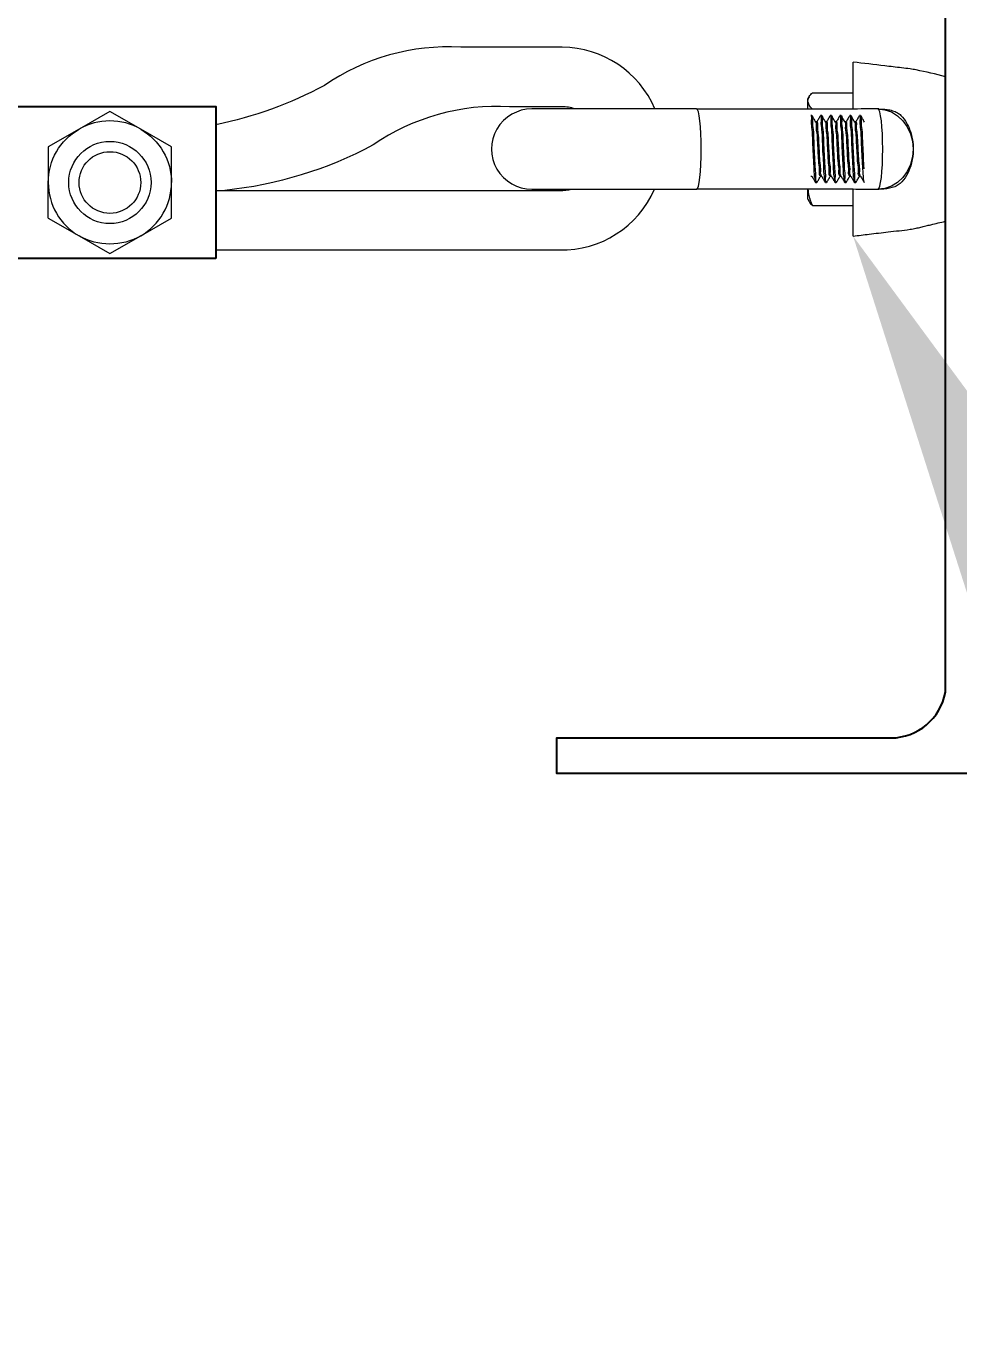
# Model space of a CAD drawing. Header units: inches. Extents: x -1851 to 6314, y -1304 to 4687.
# Drawn here: x 1867.14 to 1871.49, y 1884.98 to 1891.07 of the extents above; entities that cross this region are included whole.
import ezdxf
from ezdxf import colors
from ezdxf.entities.mleader import LeaderData, LeaderLine
from ezdxf.math import Vec2, Vec3

# ---------------------------------------------------------------- set-up
doc = ezdxf.new("R2010")
doc.units = ezdxf.units.IN
doc.header["$MEASUREMENT"] = 0
for name, color, linetype in [('E-COMB-BOX', 41, 'Continuous'), ('E-GRND', 3, 'Continuous'), ('G-ANNO-TEXT', 1, 'Continuous'), ('S-STEL-ANGL', 3, 'Continuous'), ('WIRE MANAGEMENT', 4, 'Continuous')]:
    doc.layers.add(name, color=color, linetype=linetype)
doc.styles.add('NEI-A', font='arial.ttf')

msp = doc.modelspace()

# ---------------------------------------------------------------- linework, layer by layer
at = {"layer": 'E-COMB-BOX', "color": 4, "flags": 128}
msp.add_lwpolyline([(1873.37092, 1893.44466), (1873.37092, 1893.27802), (1871.81092, 1893.27802, 0.4065492), (1871.55764, 1893.0313), (1871.55764, 1887.95802, 0.3694747), (1871.77092, 1887.74466), (1873.37092, 1887.74466), (1873.37092, 1887.57802), (1869.61764, 1887.57802), (1869.61764, 1887.74466), (1871.17764, 1887.74466, 0.3584563), (1871.43092, 1887.95802), (1871.43092, 1893.0313, 0.4219197), (1871.17764, 1893.27802), (1869.61764, 1893.27802), (1869.61764, 1893.44466)], format="xyb", close=True, dxfattribs=at)
at = {"layer": 'E-GRND'}
msp.add_lwpolyline([(1868.02529, 1889.98391), (1867.0351, 1889.98391), (1867.0351, 1890.69415), (1868.02529, 1890.69415)], close=True, dxfattribs=at)
at = {"layer": 'S-STEL-ANGL', "linetype": 'Continuous', "lineweight": 18}
for p, q in [((1870.99989, 1890.87052), (1870.99989, 1890.90091)), ((1870.99989, 1890.68097), (1870.99989, 1890.87052)), ((1870.79481, 1890.73918), (1870.78896, 1890.72903)), ((1870.78896, 1890.7194), (1870.78896, 1890.72903)), ((1870.80989, 1890.7578), (1870.99989, 1890.7578)), ((1867.53019, 1890.6707), (1867.38636, 1890.58766)), ((1867.67403, 1890.58766), (1867.53019, 1890.6707)), ((1870.78896, 1890.68216), (1870.78896, 1890.7194)), ((1871.11619, 1890.68216), (1871.0876, 1890.68216)), ((1871.11983, 1890.68216), (1871.11619, 1890.68216)), ((1870.80818, 1890.65091), (1870.80251, 1890.65091)), ((1870.83089, 1890.62138), (1870.82556, 1890.62138)), ((1870.85364, 1890.65091), (1870.84796, 1890.65091)), ((1870.87634, 1890.62138), (1870.87101, 1890.62138)), ((1870.89909, 1890.65091), (1870.89341, 1890.65091)), ((1870.92181, 1890.62138), (1870.91648, 1890.62138)), ((1870.94454, 1890.65091), (1870.93886, 1890.65091)), ((1870.96726, 1890.62138), (1870.96193, 1890.62138)), ((1870.98999, 1890.65091), (1870.98432, 1890.65091)), ((1871.01271, 1890.62138), (1871.00738, 1890.62138)), ((1871.03546, 1890.65091), (1871.02977, 1890.65091)), ((1870.80249, 1890.36793), (1870.8078, 1890.36793)), ((1870.84794, 1890.36793), (1870.85327, 1890.36793)), ((1870.89339, 1890.36793), (1870.89872, 1890.36793)), ((1870.93886, 1890.36793), (1870.94417, 1890.36793)), ((1870.98431, 1890.36793), (1870.98962, 1890.36793)), ((1871.02976, 1890.36793), (1871.03509, 1890.36793)), ((1867.24253, 1890.17245), (1867.24253, 1890.33854)), ((1867.81786, 1890.17245), (1867.81786, 1890.33854)), ((1870.78896, 1890.26028), (1870.78896, 1890.30716)), ((1870.82522, 1890.33841), (1870.83091, 1890.33841)), ((1870.87067, 1890.33841), (1870.87636, 1890.33841)), ((1870.91612, 1890.33841), (1870.92183, 1890.33841)), ((1870.96159, 1890.33841), (1870.96728, 1890.33841)), ((1870.99989, 1890.1188), (1870.99989, 1890.30834)), ((1871.00704, 1890.33841), (1871.01273, 1890.33841)), ((1871.08535, 1890.30716), (1871.11619, 1890.30716)), ((1871.11619, 1890.30716), (1871.11993, 1890.30716)), ((1870.78896, 1890.26028), (1870.79481, 1890.25014)), ((1870.80989, 1890.23152), (1870.99989, 1890.23152)), ((1867.24253, 1890.17245), (1867.38636, 1890.08941)), ((1867.67403, 1890.08941), (1867.81786, 1890.17245)), ((1870.99989, 1890.08841), (1870.99989, 1890.1188))]:
    msp.add_line(p, q, dxfattribs=at)
msp.add_lwpolyline([(1870.26917, 1890.68216), (1869.4999, 1890.68216, 1.0000313), (1869.4999, 1890.30716), (1870.26917, 1890.30716)], format="xyb", dxfattribs=at)
at = {"layer": 'S-STEL-ANGL', "linetype": 'Continuous', "lineweight": 18, "flags": 128}
for points in [[(1870.99989, 1890.30716), (1870.26917, 1890.30716), (1870.27352, 1890.31076), (1870.27769, 1890.32143), (1870.28156, 1890.33876), (1870.28494, 1890.36207), (1870.28771, 1890.39049), (1870.28976, 1890.4229), (1870.29104, 1890.45808), (1870.29147, 1890.49466), (1870.29104, 1890.53124), (1870.28976, 1890.56641), (1870.28771, 1890.59883), (1870.28494, 1890.62724), (1870.28156, 1890.65056), (1870.27769, 1890.66788), (1870.27352, 1890.67855), (1870.26917, 1890.68216), (1870.26917, 1890.68216), (1870.99989, 1890.68216)], [(1871.11619, 1890.30716), (1871.12055, 1890.31076), (1871.12473, 1890.32143), (1871.12858, 1890.33876), (1871.13196, 1890.36207), (1871.13474, 1890.39049), (1871.1368, 1890.4229), (1871.13806, 1890.45808), (1871.13849, 1890.49466), (1871.13806, 1890.53124), (1871.1368, 1890.56641), (1871.13474, 1890.59883), (1871.13196, 1890.62724), (1871.12858, 1890.65056), (1871.12473, 1890.66788), (1871.12055, 1890.67855), (1871.11619, 1890.68216)], [(1871.11619, 1890.68216), (1871.14827, 1890.67855), (1871.17912, 1890.66788), (1871.20754, 1890.65056), (1871.23247, 1890.62724), (1871.25291, 1890.59883), (1871.2681, 1890.56641), (1871.27747, 1890.53124), (1871.28062, 1890.49466), (1871.27747, 1890.45808), (1871.2681, 1890.4229), (1871.25291, 1890.39049), (1871.23247, 1890.36207), (1871.20754, 1890.33876), (1871.17912, 1890.32143), (1871.14827, 1890.31076), (1871.11619, 1890.30716)]]:
    msp.add_lwpolyline(points, dxfattribs=at)
at = {"layer": 'S-STEL-ANGL', "linetype": 'Continuous', "lineweight": 18}
for points in [[(1867.38636, 1890.58766), (1867.24253, 1890.50462), (1867.24253, 1890.33854, -0.2679492)], [(1867.81786, 1890.33854), (1867.81786, 1890.50462), (1867.67403, 1890.58766, -0.2679492)], [(1867.38636, 1890.08941), (1867.53019, 1890.00637), (1867.67403, 1890.08941, -0.2679492)]]:
    msp.add_lwpolyline(points, format="xyb", close=True, dxfattribs=at)
for radius in [0.19195, 0.14396]:
    msp.add_circle((1867.53019, 1890.33854), radius, dxfattribs=at)
for start, end in [(60, 120), (180, 240), (300, 0)]:
    msp.add_arc((1867.53019, 1890.33854), 0.28766, start, end, dxfattribs=at)
for points, knots in [([(1871.43092, 1890.83253), (1871.3855, 1890.84418), (1871.33091, 1890.85756), (1871.26241, 1890.8702), (1871.22659, 1890.8737), (1871.18728, 1890.87861), (1871.11176, 1890.88752), (1871.04937, 1890.89499), (1870.99989, 1890.90091)], [0.08185175, 0.08185175, 0.08185175, 0.08185175, 0.37728711, 0.43607952, 0.52069158, 0.60395295, 0.68586367, 1, 1, 1, 1]), ([(1870.78896, 1890.7194), (1870.78898, 1890.72031), (1870.78917, 1890.72753), (1870.79499, 1890.74201), (1870.80461, 1890.7522), (1870.80989, 1890.7578)], [0, 0, 0, 0, 0.0611889, 0.4847058, 1, 1, 1, 1]), ([(1870.80989, 1890.681), (1870.80407, 1890.68687), (1870.79333, 1890.69771), (1870.79033, 1890.71259), (1870.78896, 1890.7194)], [0, 0, 0, 0, 0.5422415, 1, 1, 1, 1]), ([(1871.0876, 1890.68196), (1871.06549, 1890.68204), (1871.03624, 1890.68213), (1871.00702, 1890.6812), (1870.99989, 1890.68097)], [0, 0, 0, 0, 0.756132, 1, 1, 1, 1]), ([(1871.11981, 1890.68182), (1871.1328, 1890.6816), (1871.15471, 1890.68123), (1871.18422, 1890.67481), (1871.20646, 1890.66582), (1871.23098, 1890.64694), (1871.25515, 1890.61113), (1871.27184, 1890.56822), (1871.28042, 1890.52094), (1871.28201, 1890.47302), (1871.27192, 1890.41902), (1871.25085, 1890.37127), (1871.2274, 1890.33774), (1871.20004, 1890.32021), (1871.17638, 1890.31244), (1871.14914, 1890.30778), (1871.13028, 1890.30755), (1871.11993, 1890.30742)], [0, 0, 0, 0, 0.0690568, 0.1164714, 0.1602796, 0.1957003, 0.2797952, 0.386421, 0.4391369, 0.5354169, 0.6404615, 0.7285778, 0.8130834, 0.8531381, 0.8996284, 0.9448808, 1, 1, 1, 1]), ([(1870.82468, 1890.3405), (1870.82448, 1890.34038), (1870.82345, 1890.33974), (1870.82387, 1890.35504), (1870.81869, 1890.37103), (1870.81811, 1890.41866), (1870.81482, 1890.4714), (1870.81183, 1890.52794), (1870.8112, 1890.58642), (1870.80389, 1890.61126), (1870.80882, 1890.6537), (1870.80289, 1890.64837), (1870.80251, 1890.64802)], [0, 0, 0, 0, 0.002024, 0.0103203, 0.092947, 0.2363025, 0.4209043, 0.6161441, 0.7936474, 0.9273038, 0.9952579, 1, 1, 1, 1]), ([(1870.83091, 1890.3413), (1870.83032, 1890.34176), (1870.82383, 1890.34686), (1870.8293, 1890.37191), (1870.82441, 1890.39331), (1870.82283, 1890.42876), (1870.82064, 1890.47185), (1870.81745, 1890.52783), (1870.81692, 1890.58642), (1870.80955, 1890.61131), (1870.81454, 1890.65366), (1870.80857, 1890.64837), (1870.80818, 1890.64802)], [0, 0, 0, 0, 0.0071859, 0.0785699, 0.2008212, 0.2338823, 0.4190557, 0.614906, 0.7929588, 0.9270313, 0.9951969, 1, 1, 1, 1]), ([(1870.82579, 1890.62099), (1870.82293, 1890.62592), (1870.8172, 1890.63579), (1870.81149, 1890.64567), (1870.80863, 1890.6506)], [0, 0, 0, 0, 0.4999036, 1, 1, 1, 1]), ([(1870.84796, 1890.37028), (1870.84736, 1890.37065), (1870.84077, 1890.37481), (1870.8459, 1890.39942), (1870.83889, 1890.43084), (1870.83817, 1890.47647), (1870.83444, 1890.52151), (1870.83376, 1890.56902), (1870.82707, 1890.58946), (1870.83101, 1890.62314), (1870.82599, 1890.61957), (1870.8258, 1890.61943)], [0, 0, 0, 0, 0.0082033, 0.0913383, 0.2352696, 0.4205335, 0.6164632, 0.7946079, 0.9288247, 0.9972916, 1, 1, 1, 1]), ([(1870.84739, 1890.65047), (1870.84453, 1890.64553), (1870.8388, 1890.63564), (1870.83306, 1890.62576), (1870.8302, 1890.62082)], [0, 0, 0, 0, 0.5001388, 1, 1, 1, 1]), ([(1870.85295, 1890.37074), (1870.8526, 1890.37097), (1870.84631, 1890.37501), (1870.85173, 1890.39953), (1870.84453, 1890.4308), (1870.84384, 1890.47647), (1870.84015, 1890.52156), (1870.83941, 1890.56887), (1870.83285, 1890.58979), (1870.8366, 1890.62321), (1870.8313, 1890.61933), (1870.83091, 1890.61904)], [0, 0, 0, 0, 0.00494492, 0.08812002, 0.23211515, 0.41747305, 0.61349314, 0.79172385, 0.92601185, 0.99449976, 1, 1, 1, 1]), ([(1870.87013, 1890.3405), (1870.86993, 1890.34038), (1870.8689, 1890.33974), (1870.86932, 1890.35504), (1870.86414, 1890.37103), (1870.86356, 1890.41866), (1870.86028, 1890.4714), (1870.85726, 1890.52794), (1870.85671, 1890.5864), (1870.84929, 1890.6113), (1870.85432, 1890.65366), (1870.84835, 1890.64837), (1870.84796, 1890.64802)], [0, 0, 0, 0, 0.002024, 0.0103199, 0.0929434, 0.2362933, 0.4208878, 0.6161199, 0.7936132, 0.9272686, 0.995212, 1, 1, 1, 1]), ([(1870.87636, 1890.3413), (1870.87577, 1890.34176), (1870.86928, 1890.34686), (1870.87479, 1890.37191), (1870.86986, 1890.39331), (1870.86828, 1890.42876), (1870.86608, 1890.47185), (1870.86294, 1890.52782), (1870.86235, 1890.58644), (1870.85503, 1890.61126), (1870.85995, 1890.6537), (1870.85403, 1890.64837), (1870.85364, 1890.64802)], [0, 0, 0, 0, 0.0071863, 0.0785667, 0.200828, 0.2338907, 0.4190732, 0.6149303, 0.7929949, 0.9270739, 0.9952429, 1, 1, 1, 1]), ([(1870.87125, 1890.62099), (1870.86839, 1890.62592), (1870.86265, 1890.63579), (1870.85693, 1890.64567), (1870.85408, 1890.6506)], [0, 0, 0, 0, 0.50004123, 1, 1, 1, 1]), ([(1870.89341, 1890.37028), (1870.89281, 1890.37065), (1870.88622, 1890.37481), (1870.89135, 1890.39942), (1870.88434, 1890.43084), (1870.88361, 1890.47647), (1870.87993, 1890.52151), (1870.87921, 1890.56902), (1870.87252, 1890.58946), (1870.87646, 1890.62314), (1870.87144, 1890.61957), (1870.87125, 1890.61943)], [0, 0, 0, 0, 0.0082033, 0.0913382, 0.2352695, 0.4205333, 0.6164587, 0.7946079, 0.9288247, 0.9972916, 1, 1, 1, 1]), ([(1870.89284, 1890.65047), (1870.88998, 1890.64553), (1870.88425, 1890.63564), (1870.87852, 1890.62576), (1870.87567, 1890.62082)], [0, 0, 0, 0, 0.5002761, 1, 1, 1, 1]), ([(1870.8984, 1890.37074), (1870.89805, 1890.37097), (1870.89181, 1890.37506), (1870.89718, 1890.3995), (1870.88997, 1890.43081), (1870.88932, 1890.47647), (1870.8856, 1890.52156), (1870.88484, 1890.56887), (1870.87834, 1890.58979), (1870.88205, 1890.62321), (1870.87675, 1890.61933), (1870.87636, 1890.61904)], [0, 0, 0, 0, 0.0048836, 0.0880629, 0.232071, 0.4174337, 0.6134679, 0.7917076, 0.925996, 0.9944995, 1, 1, 1, 1]), ([(1870.91558, 1890.3405), (1870.91538, 1890.34038), (1870.91435, 1890.33974), (1870.91487, 1890.35506), (1870.90955, 1890.37102), (1870.90902, 1890.41866), (1870.90576, 1890.4714), (1870.9027, 1890.52794), (1870.90216, 1890.5864), (1870.89474, 1890.6113), (1870.89977, 1890.65366), (1870.8938, 1890.64837), (1870.89341, 1890.64802)], [0, 0, 0, 0, 0.002024, 0.0103062, 0.0929306, 0.2362857, 0.4208791, 0.616116, 0.7936111, 0.9272678, 0.9952119, 1, 1, 1, 1]), ([(1870.92183, 1890.3413), (1870.92123, 1890.34176), (1870.9147, 1890.34682), (1870.92026, 1890.37193), (1870.91528, 1890.39331), (1870.91379, 1890.42876), (1870.91151, 1890.47185), (1870.90837, 1890.52783), (1870.90785, 1890.58642), (1870.90043, 1890.6113), (1870.90546, 1890.65366), (1870.89949, 1890.64837), (1870.89909, 1890.64802)], [0, 0, 0, 0, 0.007232, 0.0786064, 0.2008572, 0.2339138, 0.4190834, 0.6149239, 0.7929701, 0.9270419, 0.9951971, 1, 1, 1, 1]), ([(1870.9167, 1890.62099), (1870.91384, 1890.62593), (1870.90812, 1890.6358), (1870.90239, 1890.64567), (1870.89953, 1890.6506)], [0, 0, 0, 0, 0.4997661, 1, 1, 1, 1]), ([(1870.93886, 1890.37028), (1870.93826, 1890.37065), (1870.93167, 1890.37481), (1870.9368, 1890.39942), (1870.92983, 1890.43084), (1870.92905, 1890.47647), (1870.92536, 1890.52152), (1870.92472, 1890.56899), (1870.91791, 1890.58952), (1870.92197, 1890.62307), (1870.9169, 1890.61957), (1870.9167, 1890.61943)], [0, 0, 0, 0, 0.0082029, 0.09133365, 0.23525199, 0.42051103, 0.61642659, 0.79456224, 0.92877862, 0.99723001, 1, 1, 1, 1]), ([(1870.93831, 1890.65047), (1870.93545, 1890.64553), (1870.92972, 1890.63564), (1870.92398, 1890.62576), (1870.92112, 1890.62082)], [0, 0, 0, 0, 0.5001388, 1, 1, 1, 1]), ([(1870.94385, 1890.37074), (1870.9435, 1890.37097), (1870.93726, 1890.37506), (1870.94263, 1890.3995), (1870.93543, 1890.43081), (1870.93476, 1890.47647), (1870.93108, 1890.52156), (1870.93029, 1890.56887), (1870.92379, 1890.58979), (1870.9275, 1890.62321), (1870.9222, 1890.61933), (1870.92181, 1890.61904)], [0, 0, 0, 0, 0.0048836, 0.0880628, 0.2320709, 0.4174335, 0.6134634, 0.7917077, 0.925996, 0.9944995, 1, 1, 1, 1]), ([(1870.96103, 1890.3405), (1870.96083, 1890.34038), (1870.9598, 1890.33974), (1870.96032, 1890.35506), (1870.955, 1890.37102), (1870.95447, 1890.41866), (1870.9512, 1890.4714), (1870.94819, 1890.52794), (1870.94758, 1890.5864), (1870.94023, 1890.61131), (1870.94522, 1890.65366), (1870.93925, 1890.64837), (1870.93886, 1890.64802)], [0, 0, 0, 0, 0.002024, 0.0103061, 0.0929302, 0.2362847, 0.4208774, 0.6161107, 0.7936081, 0.9272601, 0.9952119, 1, 1, 1, 1]), ([(1870.96728, 1890.3413), (1870.96668, 1890.34176), (1870.9602, 1890.34686), (1870.96568, 1890.37191), (1870.96073, 1890.39331), (1870.95924, 1890.42876), (1870.95699, 1890.47185), (1870.95382, 1890.52783), (1870.9533, 1890.58642), (1870.94588, 1890.6113), (1870.95091, 1890.65366), (1870.94494, 1890.64837), (1870.94454, 1890.64802)], [0, 0, 0, 0, 0.0071859, 0.0785701, 0.2008258, 0.2338837, 0.4190576, 0.6149086, 0.792962, 0.927039, 0.9951969, 1, 1, 1, 1]), ([(1870.96215, 1890.62099), (1870.95929, 1890.62592), (1870.95357, 1890.63579), (1870.94785, 1890.64567), (1870.94499, 1890.6506)], [0, 0, 0, 0, 0.4999036, 1, 1, 1, 1]), ([(1870.98432, 1890.37028), (1870.98373, 1890.37065), (1870.9771, 1890.37478), (1870.98226, 1890.39944), (1870.97526, 1890.43083), (1870.97453, 1890.47648), (1870.97081, 1890.52151), (1870.97015, 1890.56903), (1870.9634, 1890.58945), (1870.96738, 1890.62314), (1870.96236, 1890.61957), (1870.96217, 1890.61943)], [0, 0, 0, 0, 0.0082645, 0.0913953, 0.2353137, 0.4205683, 0.6164882, 0.7946239, 0.9288404, 0.9972918, 1, 1, 1, 1]), ([(1870.98376, 1890.65047), (1870.9809, 1890.64553), (1870.97517, 1890.63564), (1870.96943, 1890.62576), (1870.96656, 1890.62082)], [0, 0, 0, 0, 0.5001388, 1, 1, 1, 1]), ([(1870.98932, 1890.37074), (1870.98897, 1890.37097), (1870.98268, 1890.37501), (1870.98809, 1890.39953), (1870.9809, 1890.4308), (1870.9802, 1890.47647), (1870.97653, 1890.52157), (1870.97575, 1890.56885), (1870.96921, 1890.58983), (1870.97299, 1890.62318), (1870.96766, 1890.61933), (1870.96726, 1890.61904)], [0, 0, 0, 0, 0.0049446, 0.0881147, 0.2321012, 0.417448, 0.6134563, 0.791681, 0.9259546, 0.9944383, 1, 1, 1, 1]), ([(1871.0065, 1890.3405), (1871.00629, 1890.34038), (1871.00527, 1890.33974), (1871.00569, 1890.35504), (1871.00051, 1890.37103), (1870.99993, 1890.41866), (1870.99664, 1890.4714), (1870.99364, 1890.52794), (1870.99304, 1890.5864), (1870.98567, 1890.61131), (1870.99069, 1890.65366), (1870.98472, 1890.64837), (1870.98432, 1890.64802)], [0, 0, 0, 0, 0.002024, 0.0103199, 0.0929435, 0.2362935, 0.4208883, 0.6161206, 0.7936171, 0.9272685, 0.995212, 1, 1, 1, 1]), ([(1871.01273, 1890.3413), (1871.01213, 1890.34176), (1871.00565, 1890.34686), (1871.01112, 1890.37191), (1871.00623, 1890.39331), (1871.00465, 1890.42876), (1871.00246, 1890.47185), (1870.99927, 1890.52783), (1870.99873, 1890.58642), (1870.99137, 1890.61131), (1870.99636, 1890.65366), (1870.99039, 1890.64837), (1870.98999, 1890.64802)], [0, 0, 0, 0, 0.0071859, 0.0785699, 0.2008212, 0.2338823, 0.4190557, 0.614906, 0.7929588, 0.9270313, 0.9951969, 1, 1, 1, 1]), ([(1871.0076, 1890.62099), (1871.00474, 1890.62592), (1870.99902, 1890.63579), (1870.9933, 1890.64567), (1870.99044, 1890.6506)], [0, 0, 0, 0, 0.4999036, 1, 1, 1, 1]), ([(1871.02977, 1890.37028), (1871.02918, 1890.37065), (1871.02258, 1890.37481), (1871.02772, 1890.39942), (1871.02071, 1890.43084), (1871.01998, 1890.47647), (1871.01626, 1890.52151), (1871.01558, 1890.56902), (1871.00889, 1890.58946), (1871.01283, 1890.62314), (1871.00781, 1890.61957), (1871.00762, 1890.61943)], [0, 0, 0, 0, 0.0082033, 0.0913383, 0.2352696, 0.4205335, 0.6164632, 0.7946079, 0.9288247, 0.9972916, 1, 1, 1, 1]), ([(1871.02921, 1890.65047), (1871.02635, 1890.64553), (1871.02062, 1890.63564), (1871.01488, 1890.62576), (1871.01201, 1890.62082)], [0, 0, 0, 0, 0.5001388, 1, 1, 1, 1]), ([(1871.03477, 1890.37074), (1871.03441, 1890.37097), (1871.02813, 1890.37501), (1871.03354, 1890.39953), (1871.02635, 1890.4308), (1871.02565, 1890.47647), (1871.02197, 1890.52156), (1871.02123, 1890.56887), (1871.01467, 1890.58979), (1871.01842, 1890.62321), (1871.01312, 1890.61933), (1871.01273, 1890.61904)], [0, 0, 0, 0, 0.00494492, 0.08812002, 0.23211515, 0.41747305, 0.61349314, 0.79172385, 0.92601185, 0.99449976, 1, 1, 1, 1]), ([(1871.05138, 1890.34022), (1871.05118, 1890.34106), (1871.04893, 1890.35023), (1871.04765, 1890.37471), (1871.04465, 1890.41708), (1871.04233, 1890.4719), (1871.03902, 1890.52782), (1871.03854, 1890.58642), (1871.03111, 1890.6113), (1871.03614, 1890.65366), (1871.03017, 1890.64837), (1871.02977, 1890.64802)], [0, 0, 0, 0, 0.0083127, 0.0911038, 0.2347444, 0.4197133, 0.6153414, 0.7931946, 0.927121, 0.9952023, 1, 1, 1, 1]), ([(1871.05138, 1890.40267), (1871.05119, 1890.40608), (1871.04989, 1890.42864), (1871.04799, 1890.47191), (1871.04473, 1890.52781), (1871.04417, 1890.58644), (1871.03685, 1890.61126), (1871.04177, 1890.6537), (1871.03585, 1890.64837), (1871.03546, 1890.64802)], [0, 0, 0, 0, 0.0413712, 0.2730891, 0.5181642, 0.7409755, 0.9087479, 0.9940474, 1, 1, 1, 1]), ([(1871.05307, 1890.62099), (1871.0502, 1890.62592), (1871.04447, 1890.63579), (1871.03875, 1890.64567), (1871.03589, 1890.6506)], [0, 0, 0, 0, 0.50004123, 1, 1, 1, 1]), ([(1870.80748, 1890.3685), (1870.81035, 1890.36356), (1870.81608, 1890.35368), (1870.8218, 1890.34379), (1870.82466, 1890.33884)], [0, 0, 0, 0, 0.49999841, 1, 1, 1, 1]), ([(1870.83155, 1890.33903), (1870.83441, 1890.34398), (1870.84014, 1890.35387), (1870.84588, 1890.36375), (1870.84874, 1890.36869)], [0, 0, 0, 0, 0.50019429, 1, 1, 1, 1]), ([(1870.85293, 1890.3685), (1870.8558, 1890.36356), (1870.86153, 1890.35367), (1870.86726, 1890.34379), (1870.87013, 1890.33884)], [0, 0, 0, 0, 0.4998612, 1, 1, 1, 1]), ([(1870.877, 1890.33903), (1870.87986, 1890.34398), (1870.88559, 1890.35387), (1870.89133, 1890.36375), (1870.89419, 1890.36869)], [0, 0, 0, 0, 0.50019429, 1, 1, 1, 1]), ([(1870.89838, 1890.3685), (1870.90125, 1890.36356), (1870.90698, 1890.35367), (1870.91271, 1890.34379), (1870.91558, 1890.33884)], [0, 0, 0, 0, 0.4998612, 1, 1, 1, 1]), ([(1870.92247, 1890.33903), (1870.92533, 1890.34398), (1870.93106, 1890.35387), (1870.9368, 1890.36375), (1870.93966, 1890.36869)], [0, 0, 0, 0, 0.50019429, 1, 1, 1, 1]), ([(1870.94383, 1890.3685), (1870.9467, 1890.36356), (1870.95243, 1890.35367), (1870.95816, 1890.34379), (1870.96103, 1890.33884)], [0, 0, 0, 0, 0.4998612, 1, 1, 1, 1]), ([(1870.96792, 1890.33903), (1870.97078, 1890.34398), (1870.97651, 1890.35387), (1870.98225, 1890.36375), (1870.98511, 1890.36869)], [0, 0, 0, 0, 0.50019429, 1, 1, 1, 1]), ([(1870.9893, 1890.3685), (1870.99217, 1890.36356), (1870.9979, 1890.35368), (1871.00362, 1890.34379), (1871.00648, 1890.33884)], [0, 0, 0, 0, 0.49999841, 1, 1, 1, 1]), ([(1871.01337, 1890.33903), (1871.01623, 1890.34398), (1871.02196, 1890.35387), (1871.0277, 1890.36375), (1871.03056, 1890.36869)], [0, 0, 0, 0, 0.50019429, 1, 1, 1, 1]), ([(1871.03475, 1890.3685), (1871.03762, 1890.36356), (1871.04335, 1890.35367), (1871.04908, 1890.34379), (1871.05195, 1890.33884)], [0, 0, 0, 0, 0.4998612, 1, 1, 1, 1]), ([(1870.80989, 1890.23152), (1870.80386, 1890.24652), (1870.79405, 1890.27094), (1870.7919, 1890.29707), (1870.79108, 1890.30716)], [0, 0, 0, 0, 0.6142658, 1, 1, 1, 1]), ([(1870.99989, 1890.30834), (1871.01805, 1890.30787), (1871.04653, 1890.30713), (1871.07502, 1890.30721), (1871.08535, 1890.30724)], [0, 0, 0, 0, 0.6375676, 1, 1, 1, 1]), ([(1870.79498, 1890.25023), (1870.79509, 1890.24993), (1870.79769, 1890.24236), (1870.80391, 1890.23683), (1870.80989, 1890.23152)], [0, 0, 0, 0, 0.0401303, 1, 1, 1, 1]), ([(1870.99989, 1890.08841), (1871.02492, 1890.09137), (1871.07953, 1890.09782), (1871.1682, 1890.10889), (1871.24163, 1890.11598), (1871.29249, 1890.12435), (1871.31673, 1890.13052), (1871.33971, 1890.13588), (1871.37787, 1890.14498), (1871.40838, 1890.15223), (1871.43092, 1890.15758)], [0, 0, 0, 0, 0.15885641, 0.34663138, 0.56324662, 0.62376523, 0.67124221, 0.72082595, 0.77251631, 0.91851123, 0.91851123, 0.91851123, 0.91851123])]:
    msp.add_open_spline(points, degree=3, knots=knots, dxfattribs=at)
at = {"layer": 'WIRE MANAGEMENT', "color": 4, "linetype": 'Continuous', "lineweight": 18, "elevation": 0.11854, "flags": 128}
for points in [[(1870.0748, 1890.68216, 0.2989744), (1869.64219, 1890.9704), (1869.16824, 1890.9704, 0.1665775), (1868.53165, 1890.79184, -0.0720317), (1868.02529, 1890.60825)], [(1869.70197, 1890.68216, 0.0803684), (1869.64035, 1890.69254), (1869.39607, 1890.69254, 0.1665775), (1868.75948, 1890.51398, -0.0973249), (1868.06669, 1890.30149)], [(1868.02529, 1890.30149), (1869.63007, 1890.30149, 0.0730454), (1869.68664, 1890.30716)], [(1868.02529, 1890.02342), (1869.63007, 1890.02342, 0.3031773), (1870.07289, 1890.30716)]]:
    msp.add_lwpolyline(points, format="xyb", dxfattribs=at)

# ---------------------------------------------------------------- next in the draw order: leaders
at = {"layer": 'G-ANNO-TEXT'}
ml = msp.add_multileader_mtext('Standard', dxfattribs=at)
ml.set_content('\\A1;MESSENGER CABLE DEAD ENDS AT POST WITH END CAP HARDWARE', color=256, style='NEI-A')
ml.set_leader_properties()
ml.build(insert=Vec2(0, 0))
ml.multileader.update_dxf_attribs({"dogleg_length": 0.89968, "arrow_head_size": 3})
ctx = ml.context
ctx.base_point, ctx.char_height, ctx.arrow_head_size, ctx.landing_gap_size, ctx.plane_origin = Vec3(1877.04522, 1880.0068), 2, 3, 1.53573, Vec3(1119.20872, 1347.81109)
notes = []
notes.append((ctx, [(1, (1, 1, 0), (1876.14554, 1880.0068), (1, 0), 0.89968, [(1, [(1870.99989, 1890.08841)], 0, [])])]))
ctx.mtext.insert, ctx.mtext.width, ctx.mtext.defined_height, ctx.mtext.flow_direction = Vec3(1878.58095, 1881.02386), 49.1809823, 10.6887, 5
ctx.mtext.has_bg_fill, ctx.mtext.bg_color, ctx.mtext.bg_scale_factor, ctx.mtext.bg_transparency, ctx.mtext.use_window_bg_color = 1, -1073741824, 1.5, 0, 1
for ctx, leaders in notes:
    for number, flags, end, landing, length, lines in leaders:
        leader = LeaderData()
        leader.index, (leader.has_last_leader_line, leader.has_dogleg_vector, leader.attachment_direction) = number, flags
        leader.last_leader_point, leader.dogleg_vector, leader.dogleg_length = Vec3(end), Vec3(landing), length
        for number, points, colour, breaks in lines:
            line = LeaderLine()
            line.index, line.vertices, line.color, line.breaks = number, Vec3.list(points), colors.encode_raw_color(colour), breaks
            leader.lines.append(line)
        ctx.leaders.append(leader)

doc.saveas('drawing.dxf')
